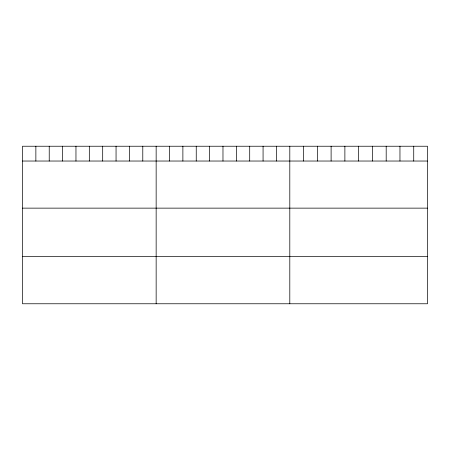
<?xml version="1.0" encoding="UTF-8"?>
<svg xmlns="http://www.w3.org/2000/svg" width="450" height="450" viewBox="0 0 450 450"><rect width="100%" height="100%" fill="white"/><g stroke="black" fill="none" stroke-linecap="round" stroke-linejoin="round"><path stroke-width="0.67" d="M427.5 161.032L427.5 303.767L22.5 303.767L22.5 146.233L427.5 146.233L427.5 161.032L22.5 161.032M22.5 208.136L427.5 208.136M22.5 256.663L427.5 256.663M413.73 146.233L413.73 161.032M399.96 146.233L399.96 161.032M386.19 146.233L386.19 161.032M372.42 146.233L372.42 161.032M358.65 146.233L358.65 161.032M344.88 146.233L344.88 161.032M331.11 146.233L331.11 161.032M317.34 146.233L317.34 161.032M303.57 146.233L303.57 161.032M289.8 146.233L289.8 303.767M276.435 146.233L276.435 161.032M263.07 146.233L263.07 161.032M249.705 146.233L249.705 161.032M236.34 146.233L236.34 161.032M222.975 146.233L222.975 161.032M209.61 146.233L209.61 161.032M196.245 146.233L196.245 161.032M182.88 146.233L182.88 161.032M169.515 146.233L169.515 161.032M156.15 146.233L156.15 303.767M142.785 146.233L142.785 161.032M129.42 146.233L129.42 161.032M116.055 146.233L116.055 161.032M102.69 146.233L102.69 161.032M89.325 146.233L89.325 161.032M75.96 146.233L75.96 161.032M62.595 146.233L62.595 161.032M49.23 146.233L49.23 161.032M35.865 146.233L35.865 161.032"/></g></svg>
